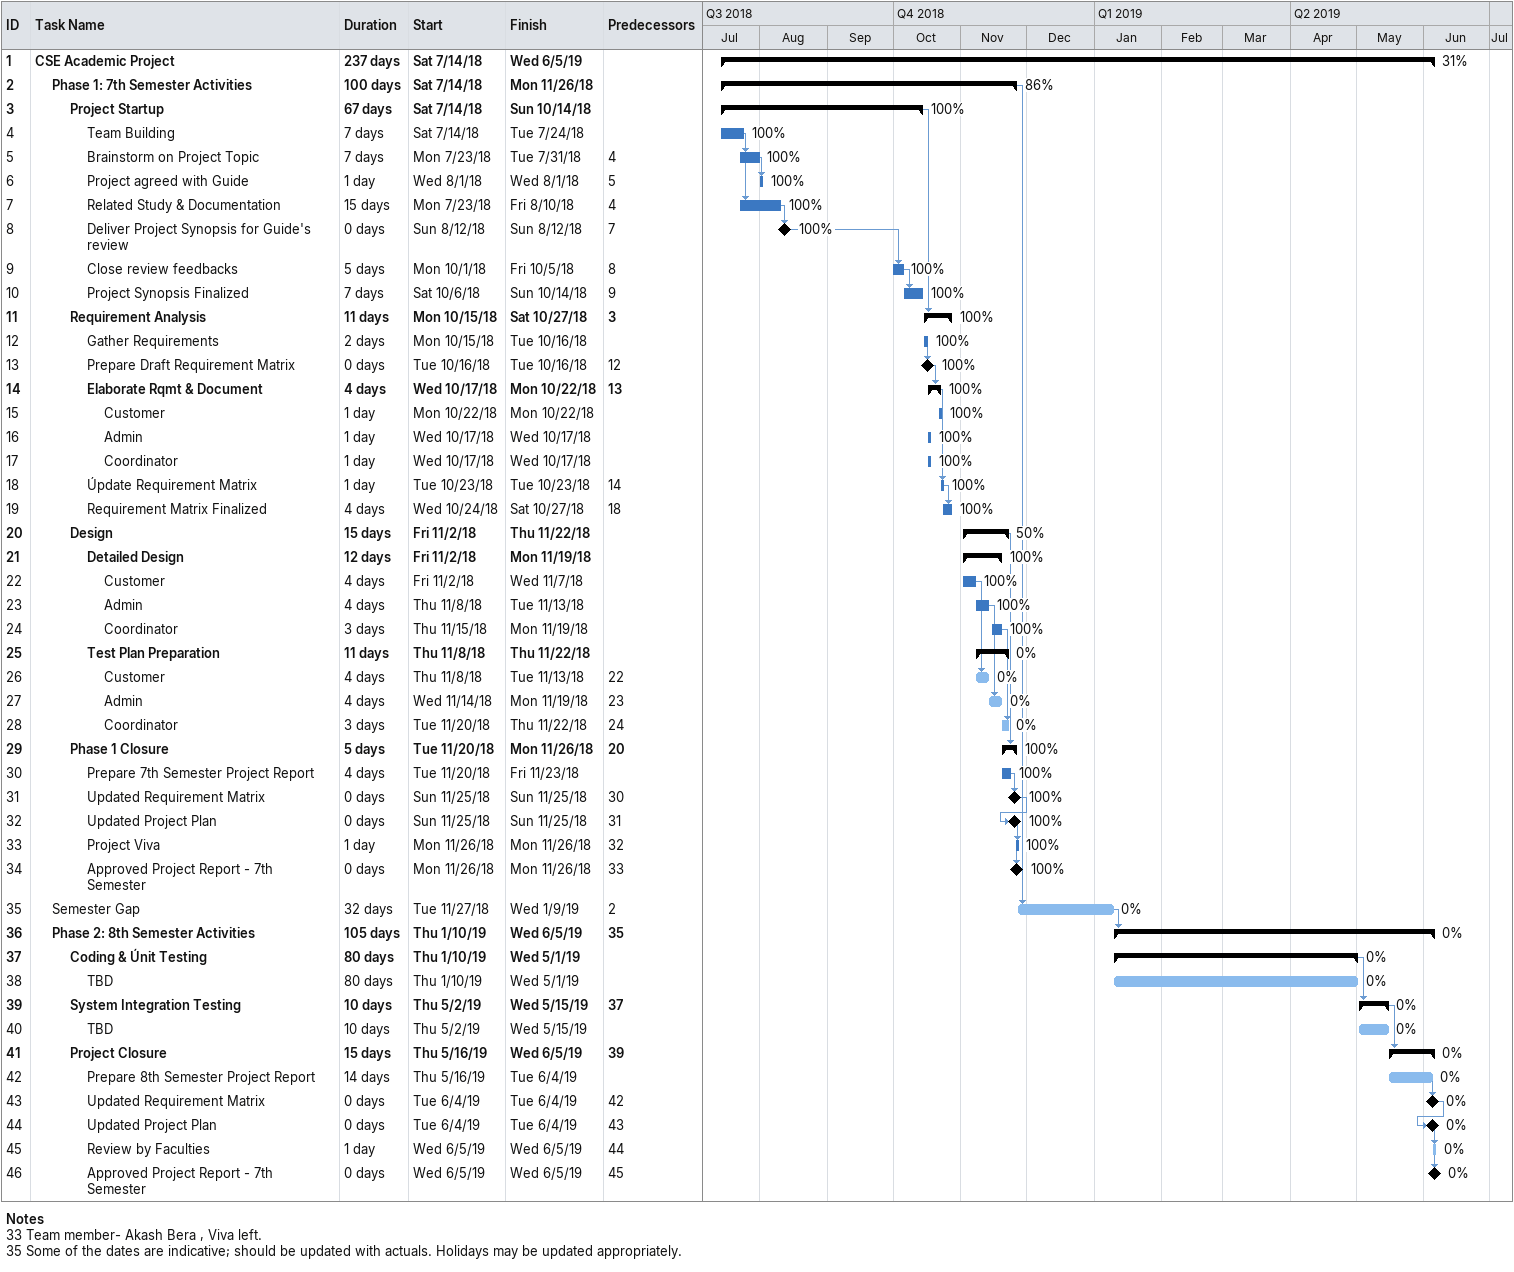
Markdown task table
| ID | Level | Task | Duration | Start | Finish | Predecessors | % complete |
|---|---|---|---|---|---|---|---|
| 1 | 1 | **CSE Academic Project** | 237d | 2018-07-14 | 2019-06-05 |  | 31 |
| 2 | 2 | **Phase 1: 7th Semester Activities** | 100d | 2018-07-14 | 2018-11-26 |  | 86 |
| 3 | 3 | **Project Startup** | 67d | 2018-07-14 | 2018-10-14 |  | 100 |
| 4 | 4 | Team Building | 7d | 2018-07-14 | 2018-07-24 |  | 100 |
| 5 | 4 | Brainstorm on Project Topic | 7d | 2018-07-23 | 2018-07-31 | 4 | 100 |
| 6 | 4 | Project agreed with Guide | 1d | 2018-08-01 | 2018-08-01 | 5 | 100 |
| 7 | 4 | Related Study & Documentation | 15d | 2018-07-23 | 2018-08-10 | 4 | 100 |
| 8 | 4 | Deliver Project Synopsis for Guide's review | 0d | 2018-08-12 | 2018-08-12 | 7 | 100 |
| 9 | 4 | Close review feedbacks | 5d | 2018-10-01 | 2018-10-05 | 8 | 100 |
| 10 | 4 | Project Synopsis Finalized | 7d | 2018-10-06 | 2018-10-14 | 9 | 100 |
| 11 | 3 | **Requirement Analysis** | 11d | 2018-10-15 | 2018-10-27 | 3 | 100 |
| 12 | 4 | Gather Requirements | 2d | 2018-10-15 | 2018-10-16 |  | 100 |
| 13 | 4 | Prepare Draft Requirement Matrix | 0d | 2018-10-16 | 2018-10-16 | 12 | 100 |
| 14 | 4 | **Elaborate Rqmt & Document** | 4d | 2018-10-17 | 2018-10-22 | 13 | 100 |
| 15 | 5 | Customer | 1d | 2018-10-22 | 2018-10-22 |  | 100 |
| 16 | 5 | Admin | 1d | 2018-10-17 | 2018-10-17 |  | 100 |
| 17 | 5 | Coordinator | 1d | 2018-10-17 | 2018-10-17 |  | 100 |
| 18 | 4 | Úpdate Requirement Matrix | 1d | 2018-10-23 | 2018-10-23 | 14 | 100 |
| 19 | 4 | Requirement Matrix Finalized | 4d | 2018-10-24 | 2018-10-27 | 18 | 100 |
| 20 | 3 | **Design** | 15d | 2018-11-02 | 2018-11-22 |  | 50 |
| 21 | 4 | **Detailed Design** | 12d | 2018-11-02 | 2018-11-19 |  | 100 |
| 22 | 5 | Customer | 4d | 2018-11-02 | 2018-11-07 |  | 100 |
| 23 | 5 | Admin | 4d | 2018-11-08 | 2018-11-13 |  | 100 |
| 24 | 5 | Coordinator | 3d | 2018-11-15 | 2018-11-19 |  | 100 |
| 25 | 4 | **Test Plan Preparation** | 11d | 2018-11-08 | 2018-11-22 |  | 0 |
| 26 | 5 | Customer | 4d | 2018-11-08 | 2018-11-13 | 22 | 0 |
| 27 | 5 | Admin | 4d | 2018-11-14 | 2018-11-19 | 23 | 0 |
| 28 | 5 | Coordinator | 3d | 2018-11-20 | 2018-11-22 | 24 | 0 |
| 29 | 3 | **Phase 1 Closure** | 5d | 2018-11-20 | 2018-11-26 | 20 | 100 |
| 30 | 4 | Prepare 7th Semester Project Report | 4d | 2018-11-20 | 2018-11-23 |  | 100 |
| 31 | 4 | Updated Requirement Matrix | 0d | 2018-11-25 | 2018-11-25 | 30 | 100 |
| 32 | 4 | Updated Project Plan | 0d | 2018-11-25 | 2018-11-25 | 31 | 100 |
| 33 | 4 | Project Viva | 1d | 2018-11-26 | 2018-11-26 | 32 | 100 |
| 34 | 4 | Approved Project Report - 7th Semester | 0d | 2018-11-26 | 2018-11-26 | 33 | 100 |
| 35 | 2 | Semester Gap | 32d | 2018-11-27 | 2019-01-09 | 2 | 0 |
| 36 | 2 | **Phase 2: 8th Semester Activities** | 105d | 2019-01-10 | 2019-06-05 | 35 | 0 |
| 37 | 3 | **Coding & Únit Testing** | 80d | 2019-01-10 | 2019-05-01 |  | 0 |
| 38 | 4 | TBD | 80d | 2019-01-10 | 2019-05-01 |  | 0 |
| 39 | 3 | **System Integration Testing** | 10d | 2019-05-02 | 2019-05-15 | 37 | 0 |
| 40 | 4 | TBD | 10d | 2019-05-02 | 2019-05-15 |  | 0 |
| 41 | 3 | **Project Closure** | 15d | 2019-05-16 | 2019-06-05 | 39 | 0 |
| 42 | 4 | Prepare 8th Semester Project Report | 14d | 2019-05-16 | 2019-06-04 |  | 0 |
| 43 | 4 | Updated Requirement Matrix | 0d | 2019-06-04 | 2019-06-04 | 42 | 0 |
| 44 | 4 | Updated Project Plan | 0d | 2019-06-04 | 2019-06-04 | 43 | 0 |
| 45 | 4 | Review by Faculties | 1d | 2019-06-05 | 2019-06-05 | 44 | 0 |
| 46 | 4 | Approved Project Report - 7th Semester | 0d | 2019-06-05 | 2019-06-05 | 45 | 0 |

Notes
- 33: Team member- Akash Bera , Viva left.
- 35: Some of the dates are indicative; should be updated with actuals. Holidays may be updated appropriately.
